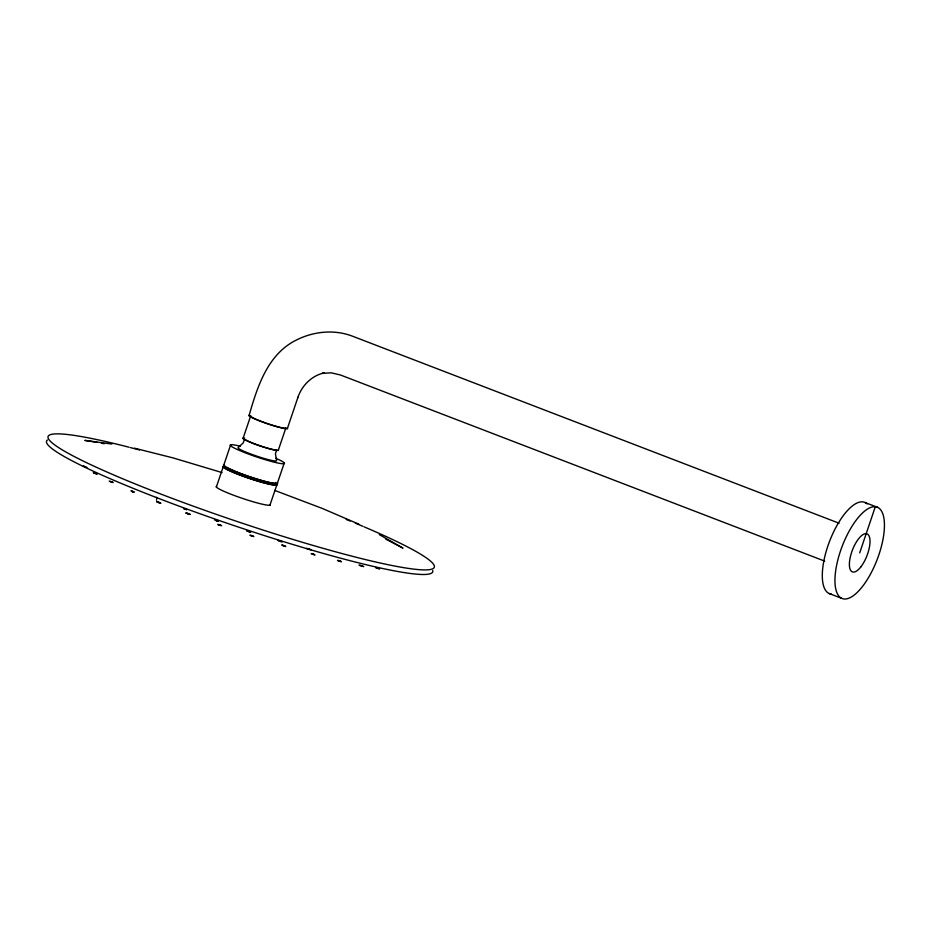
<?xml version="1.0" encoding="UTF-8"?>
<svg xmlns="http://www.w3.org/2000/svg" width="931" height="931" viewBox="0 0 931 931"><rect width="100%" height="100%" fill="white"/><g stroke="black" fill="none" stroke-linecap="round" stroke-linejoin="round"><path stroke-width="1.4" d="M156.559 500.238L156.641 499.54M216.364 486.994L223.37 466.326M223.649 465.477L230.655 444.809M249.031 415.703C257.235 387.075 267.558 354.071 296.57 339.943C313.666 331.366 334.241 329.237 352.29 336.114L839.087 523.222M243.026 438.489L250.73 415.75A18.748 1.827 18.7 0 0 265.323 422.86M276.716 449.882L275.425 453.723L276.565 460.461A20.389 1.99 18.7 0 1 256.665 456.097A20.389 1.99 18.7 0 1 238.278 447.497L243.259 442.83L244.562 438.99A17.119 1.676 18.7 0 0 258.038 445.076A17.119 1.676 18.7 0 0 275.483 449.906M278.241 450.418L285.945 427.678A18.748 1.827 18.7 0 1 266.475 423.268M287.318 428.667L297.967 397.211L297.78 397.758C301.702 385.667 311.792 375.437 324.442 372.877L322.475 373.354L331.261 372.831L340.432 374.984L824.703 561.125M269.955 505.149L276.973 484.481M277.24 483.631L284.258 462.963M859.697 552.863L875.303 506.743M214.561 519.789L216.876 520.918M249.578 531.776L248.216 531.322L248.833 531.415M251.801 535.756L251.149 535.604L252.615 536.093M281.022 541.528L279.661 541.062L280.662 541.295M284.211 546.02L283.606 545.869M340.187 561.312L339.536 561.149M376.95 567.98L377.614 568.131M111.836 444.04L84.849 440.398L97.15 442.376M130.875 490.846L133.377 491.836L132.714 491.696M281.756 545.007L285.805 546.555L284.991 546.055M101.409 443.203L104.237 443.75M134.588 448.218L173.213 457.947L222.044 472.576M84.267 466.163L83.336 466.012L84.139 466.512M157.071 497.561L156.14 497.41L156.955 497.91M218.424 521.348L215.911 520.359L216.586 520.499M218.226 524.362C215.41 524.351 226.14 527.074 219.344 524.688M250.683 532.276L246.622 530.775L248.1 531.019M282.128 542.017L278.09 540.469L280.731 541.144M307.521 548.51L306.567 548.417L309.069 549.488M86.932 467.455L85.675 466.92M95.067 473.251L95.439 473.379M110.975 481.63L111.964 482.06L111.359 481.758M157.816 501.879C153.499 500.82 161.191 503.473 158.549 502.275M215.317 519.952L217.61 520.685M360.483 565.268C354.339 564.139 369.886 568.48 360.856 565.559M282.198 545.112L284.49 545.857M312.897 554.12L313.759 554.434M95.253 473.309C88.736 471.086 100.606 475.811 96.277 473.507M95.393 473.518L95.625 473.448M111.161 481.699C104.644 479.465 116.526 484.19 112.186 481.886M131.841 491.091L133.599 491.684M132.574 491.498L132.342 491.568M377.462 567.91C371.26 566.211 383.048 570.54 378.638 568.329M186.596 509.734L183.5 508.489L186.735 509.327M308.778 549.057L308.126 548.906L311.001 549.79M361.356 565.873L361.589 565.804M339.245 560.73C332.891 559.124 345.843 563.511 339.838 560.928M251.649 535.534C245.295 533.928 258.259 538.316 252.254 535.732M283.466 545.659L282.838 545.554L284.269 545.997M85.221 466.931L85.827 467.129M95.102 473.088L95.695 473.297M308.627 548.836L309.232 549.046M132.272 491.719L134.518 492.08M248.682 531.194L249.857 531.613M312.944 553.957L313.538 554.166M313.281 554.248C306.439 551.827 318.297 556.703 314.119 554.376M158.247 502.507L160.888 503.182L159.003 502.263M187.806 513.365L190.285 514.482L185.734 512.946L188.76 513.924L187.282 513.447M274.726 490.416L322.335 508.454L358.819 524.165M377.555 568.271L376.939 568.003M308.976 549.127L310.314 549.453M339.338 561.09L338.791 560.788L340.199 561.288M249.031 531.485L249.648 531.764M216.772 520.557L217.389 520.836M865.027 502.519L877.689 507.383A48.924 18.713 -69 0 1 865.446 582.41A48.924 18.713 -69 0 1 835.968 568.806A48.924 18.713 -69 0 1 877.689 507.383M829.056 593.478L841.717 598.342M385.678 539.061L403.007 548.15L379.313 534.627M270.199 504.462A28.535 2.781 18.7 0 1 242.339 498.353A28.535 2.781 18.7 0 1 216.609 486.308M275.378 483.201A28.535 2.781 18.7 0 1 249.112 478.371A28.535 2.781 18.7 0 1 225.442 466.28M275.413 483.98A26.894 2.618 18.7 0 1 249.159 478.22A26.894 2.618 18.7 0 1 224.906 466.873M275.937 482.433A26.894 2.618 18.7 0 1 271.573 482.805M270.234 482.561A26.894 2.618 18.7 0 1 226.699 467.187M277.485 482.945A28.535 2.781 18.7 0 1 249.624 476.835A28.535 2.781 18.7 0 1 223.894 464.79M275.855 458.285A28.535 2.781 18.7 0 1 276.204 462.649A28.535 2.781 18.7 0 1 237.161 449.429A28.535 2.781 18.7 0 1 240.221 446.217M432.729 570.517A203.842 19.888 18.7 0 1 232.925 525.212A203.842 19.888 18.7 0 1 47.423 440.014M364.056 526.83A203.842 19.888 18.7 0 1 379.01 562.743A203.842 19.888 18.7 0 1 94.322 466.326A203.842 19.888 18.7 0 1 129.002 447.217M130.293 447.555A203.842 19.888 18.7 0 1 139.522 449.976M346.216 519.428A203.842 19.888 18.7 0 1 350.161 521.034M355.328 523.164A203.842 19.888 18.7 0 1 362.834 526.306M278.404 449.976A18.748 1.827 18.7 0 1 257.782 445.158A18.748 1.827 18.7 0 1 244.539 438.012M831.43 594.118A48.924 18.713 -69 0 1 830.021 540.143A48.924 18.713 -69 0 1 867.098 503.939M287.493 428.179A20.389 1.99 18.7 0 1 267.593 423.814A20.389 1.99 18.7 0 1 249.205 415.214M185.106 508.978L186.514 509.49L185.211 508.989M218.89 524.747L220.298 525.27L218.994 524.77M860.768 567.002A20.389 7.797 -69 0 0 868.053 534.499A20.389 7.797 -69 0 0 850.282 557.087A20.389 7.797 -69 0 0 860.768 567.002"/></g></svg>
